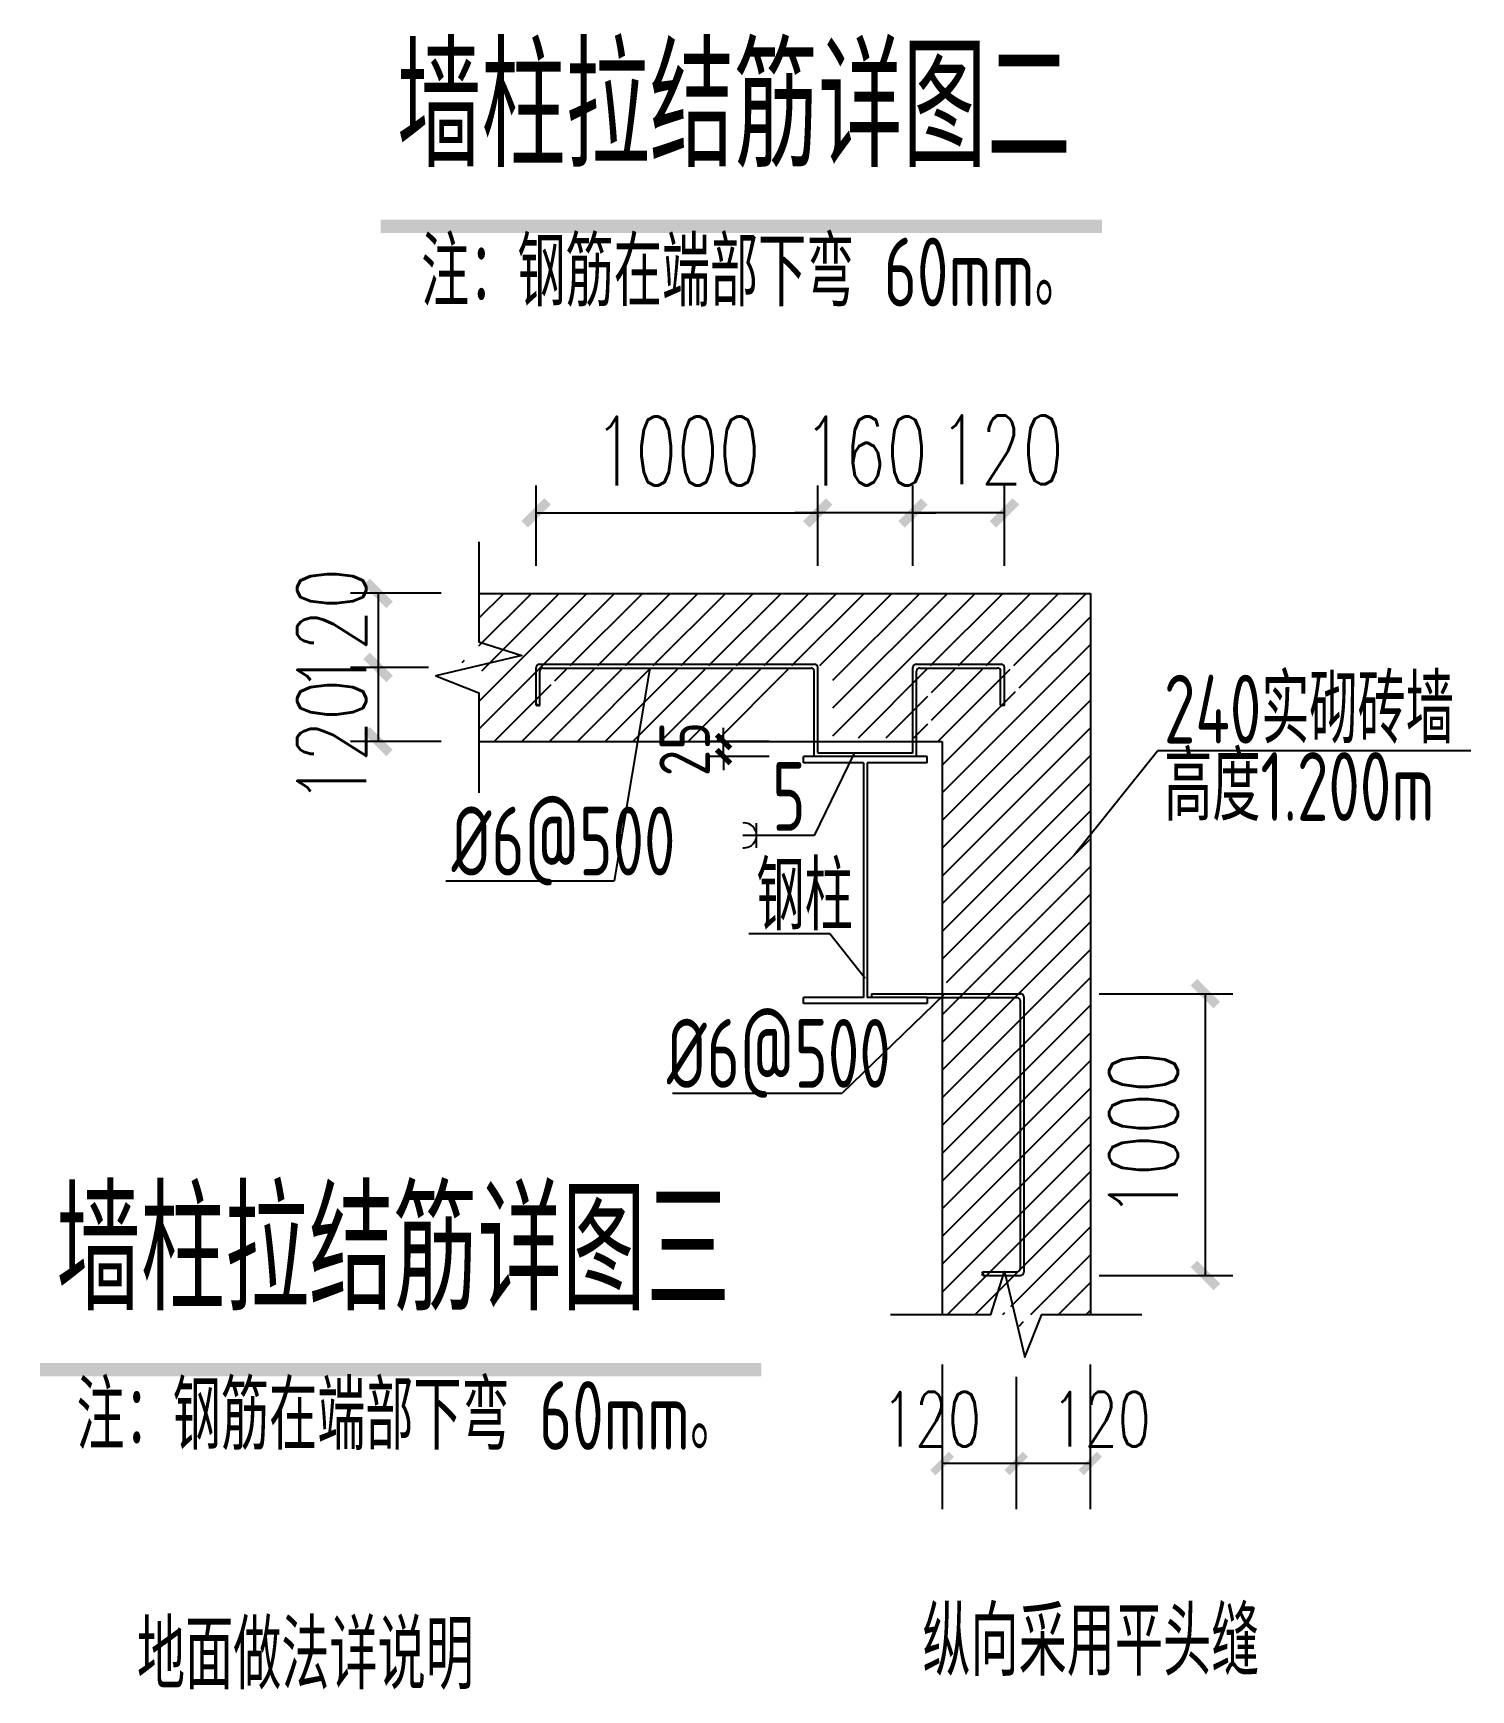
# Model space of a CAD drawing. Extents: x -33967 to 1773478, y -1022458 to -784650.
# Drawn here: x 342536 to 358215, y -831068 to -813001 of the extents above; entities that cross this region are included whole.
import ezdxf
from ezdxf.enums import TextEntityAlignment as Align

# ---------------------------------------------------------------- set-up
doc = ezdxf.new("R2010")
doc.units = 0
doc.header["$LTSCALE"] = 1000
doc.header["$MEASUREMENT"] = 0
for name, color, linetype in [('AXIS', 3, 'Continuous'), ('GZ', 50, 'Continuous'), ('TEXT', 7, 'Continuous'), ('填充', 251, 'Continuous')]:
    doc.layers.add(name, color=color, linetype=linetype)
doc.styles.add('_TCH_DIM_T3', font='SIMPLEX', dxfattribs={"width": 0.705882, "bigfont": 'GBCBIG'})
doc.styles.add('TSSD_Dimension', font='Tssdeng.shx', dxfattribs={"width": 0.8, "bigfont": 'hztxt.shx'})
doc.styles.add('TSSD_Norm', font='tssdeng.shx', dxfattribs={"bigfont": 'hztxt.shx'})
doc.dimstyles.new('TCH-200-1', dxfattribs={"dimtxt": 595, "dimasz": 200, "dimexe": 500, "dimexo": 600, "dimgap": 252.5, "dimtad": 1, "dimdec": 0, "dimzin": 0, "dimdsep": 46, "dimtxsty": '_TCH_DIM_T3', "dimblk": 'ARCHTICK', "dimcen": 0.09, "dimclrd": 3, "dimclre": 3, "dimclrt": 7, "dimazin": 2, "dimtfac": 1, "dimtdec": 0, "dimtix": 1, "dimtmove": 2, "dimatfit": 3, "dimfxl": 1, "dimtolj": 1, "dimtzin": 0, "dimarcsym": 0})
doc.dimstyles.new('TCH_250', dxfattribs={"dimtxt": 750, "dimasz": 250, "dimexe": 300, "dimexo": 300, "dimgap": 300, "dimtad": 1, "dimdec": 0, "dimzin": 0, "dimdsep": 46, "dimtxsty": '_TCH_DIM_T3', "dimblk": 'ARCHTICK', "dimcen": 0.09, "dimclrd": 3, "dimclre": 3, "dimclrt": 7, "dimazin": 2, "dimtfac": 1, "dimtdec": 0, "dimtix": 1, "dimtmove": 2, "dimatfit": 3, "dimfxl": 1, "dimtolj": 1, "dimtzin": 0, "dimarcsym": 0})
doc.dimstyles.new('TSSD_150_150', dxfattribs={"dimtxt": 550, "dimasz": 150, "dimexe": 150, "dimexo": 375, "dimgap": 150, "dimtad": 1, "dimdec": 0, "dimzin": 0, "dimdsep": 46, "dimtxsty": 'TSSD_Dimension', "dimblk": 'ARCHTICK', "dimcen": 0, "dimdle": 150, "dimclrd": 256, "dimclre": 256, "dimclrt": 7, "dimadec": 0, "dimazin": 0, "dimtfac": 1, "dimtdec": 0, "dimtix": 1, "dimtmove": 2, "dimatfit": 3, "dimfxl": 1, "dimtolj": 1, "dimtzin": 0, "dimarcsym": 0})

# ---------------------------------------------------------------- blocks, each defined once
blk = doc.blocks.new('_ArchTick')
at = {"color": 0, "linetype": 'ByBlock', "const_width": 0.4}
blk.add_lwpolyline([(-0.5, -0.5), (0.5, 0.5)], dxfattribs=at)
blk = doc.blocks.new('*D47')
at = {"layer": 'AXIS', "color": 3, "lineweight": -2, "transparency": 16777216}
for p, q in [((346849, -819918), (345998, -819918)), ((346298, -819918), (346298, -820727)), ((346984, -820727), (345998, -820727))]:
    blk.add_line(p, q, dxfattribs=at)
at = {"layer": 'Defpoints', "color": 0, "transparency": 16777216}
for p in [(347149, -819918), (346298, -820727), (347284, -820727)]:
    blk.add_point(p, dxfattribs=at)
at = {"layer": 'AXIS', "color": 3, "lineweight": -2, "transparency": 16777216, "xscale": 250, "yscale": 250, "zscale": 250}
for p, rotation in [((346298, -819918), 90), ((346298, -820727), 270)]:
    blk.add_blockref('_ArchTick', p, dxfattribs=dict(at, rotation=rotation))
at = {"layer": 'AXIS', "color": 7, "transparency": 16777216, "insert": (345792, -820725), "char_height": 750, "attachment_point": 5, "rotation": 90, "style": '_TCH_DIM_T3'}
blk.add_mtext('\\A1;120', dxfattribs=at)
blk = doc.blocks.new('*D48')
at = {"color": 3, "linetype": 'ByBlock', "lineweight": -2, "transparency": 16777216}
for p, q in [((346984, -819110), (345998, -819110)), ((346298, -819110), (346298, -819918)), ((346849, -819918), (345998, -819918))]:
    blk.add_line(p, q, dxfattribs=at)
at = {"layer": 'Defpoints', "color": 0, "linetype": 'ByBlock', "transparency": 16777216}
for p in [(347284, -819110), (346298, -819918), (347149, -819918)]:
    blk.add_point(p, dxfattribs=at)
at = {"color": 3, "linetype": 'ByBlock', "lineweight": -2, "transparency": 16777216, "xscale": 250, "yscale": 250, "zscale": 250}
for p, rotation in [((346298, -819110), 90), ((346298, -819918), 270)]:
    blk.add_blockref('_ArchTick', p, dxfattribs=dict(at, rotation=rotation))
at = {"color": 7, "linetype": 'ByBlock', "transparency": 16777216, "insert": (345792, -819514), "char_height": 750, "attachment_point": 5, "rotation": 90, "style": '_TCH_DIM_T3'}
blk.add_mtext('\\A1;120', dxfattribs=at)
blk = doc.blocks.new('*D49')
at = {"layer": 'AXIS', "color": 3, "lineweight": -2, "transparency": 16777216}
for p, q in [((354162, -823476), (355620, -823476)), ((355320, -826548), (355320, -823476)), ((354162, -826548), (355620, -826548))]:
    blk.add_line(p, q, dxfattribs=at)
at = {"layer": 'Defpoints', "color": 0, "transparency": 16777216}
for p in [(353862, -823476), (355320, -823476), (353862, -826548)]:
    blk.add_point(p, dxfattribs=at)
at = {"layer": 'AXIS', "color": 3, "lineweight": -2, "transparency": 16777216, "xscale": 250, "yscale": 250, "zscale": 250}
for p, rotation in [((355320, -823476), 90), ((355320, -826548), 270)]:
    blk.add_blockref('_ArchTick', p, dxfattribs=dict(at, rotation=rotation))
at = {"layer": 'AXIS', "color": 7, "transparency": 16777216, "insert": (354645, -825012), "char_height": 750, "attachment_point": 5, "rotation": 90, "style": '_TCH_DIM_T3'}
blk.add_mtext('\\A1;1000', dxfattribs=at)
blk = doc.blocks.new('*D50')
at = {"layer": 'AXIS', "color": 3, "lineweight": -2, "transparency": 16777216}
for p, q in [((352449, -827519), (352449, -829099)), ((353257, -827654), (353257, -829099)), ((353257, -828599), (352449, -828599))]:
    blk.add_line(p, q, dxfattribs=at)
at = {"layer": 'Defpoints', "color": 0, "transparency": 16777216}
for p in [(352449, -826919), (353257, -827054), (352449, -828599)]:
    blk.add_point(p, dxfattribs=at)
at = {"layer": 'AXIS', "color": 3, "lineweight": -2, "transparency": 16777216, "xscale": 200, "yscale": 200, "zscale": 200, "rotation": 180}
blk.add_blockref('_ArchTick', (352449, -828599), dxfattribs=at)
at = {"layer": 'AXIS', "color": 3, "lineweight": -2, "transparency": 16777216, "xscale": 200, "yscale": 200, "zscale": 200}
blk.add_blockref('_ArchTick', (353257, -828599), dxfattribs=at)
at = {"layer": 'AXIS', "color": 7, "transparency": 16777216, "insert": (352333, -828117), "char_height": 595, "attachment_point": 5, "style": '_TCH_DIM_T3'}
blk.add_mtext('\\A1;120', dxfattribs=at)
blk = doc.blocks.new('*D51')
at = {"layer": 'AXIS', "color": 3, "lineweight": -2, "transparency": 16777216}
for p, q in [((354065, -827519), (354065, -829099)), ((353257, -827654), (353257, -829099)), ((354065, -828599), (353257, -828599))]:
    blk.add_line(p, q, dxfattribs=at)
at = {"layer": 'Defpoints', "color": 0, "transparency": 16777216}
for p in [(354065, -826919), (353257, -827054), (353257, -828599)]:
    blk.add_point(p, dxfattribs=at)
at = {"layer": 'AXIS', "color": 3, "lineweight": -2, "transparency": 16777216, "xscale": 200, "yscale": 200, "zscale": 200, "rotation": 180}
blk.add_blockref('_ArchTick', (353257, -828599), dxfattribs=at)
at = {"layer": 'AXIS', "color": 3, "lineweight": -2, "transparency": 16777216, "xscale": 200, "yscale": 200, "zscale": 200}
blk.add_blockref('_ArchTick', (354065, -828599), dxfattribs=at)
at = {"layer": 'AXIS', "color": 7, "transparency": 16777216, "insert": (354184, -828117), "char_height": 595, "attachment_point": 5, "style": '_TCH_DIM_T3'}
blk.add_mtext('\\A1;120', dxfattribs=at)
blk = doc.blocks.new('*D58')
at = {"layer": 'AXIS', "linetype": 'ByBlock', "lineweight": -2, "transparency": 16777216}
for p, q in [((350066, -820727), (350066, -820577)), ((350563, -820727), (349916, -820727)), ((350066, -820890), (350066, -820727)), ((350563, -820890), (349916, -820890)), ((350066, -820890), (350066, -821040))]:
    blk.add_line(p, q, dxfattribs=at)
at = {"layer": 'Defpoints', "color": 0, "linetype": 'ByBlock', "transparency": 16777216}
for p in [(350066, -820727), (350938, -820727), (350938, -820890)]:
    blk.add_point(p, dxfattribs=at)
at = {"layer": 'AXIS', "linetype": 'ByBlock', "lineweight": -2, "transparency": 16777216, "xscale": 150, "yscale": 150, "zscale": 150}
for p, rotation in [((350066, -820727), 270), ((350066, -820890), 90)]:
    blk.add_blockref('_ArchTick', p, dxfattribs=dict(at, rotation=rotation))
at = {"layer": 'AXIS', "color": 7, "linetype": 'ByBlock', "transparency": 16777216, "insert": (349641, -820808), "char_height": 550, "attachment_point": 5, "rotation": 90, "style": 'TSSD_Dimension'}
blk.add_mtext('\\A1;25', dxfattribs=at)
blk = doc.blocks.new('*D59')
at = {"layer": 'AXIS', "color": 3, "lineweight": -2, "transparency": 16777216}
for p, q in [((352131, -818810), (352131, -817933)), ((353128, -818810), (353128, -817933)), ((353128, -818233), (352131, -818233))]:
    blk.add_line(p, q, dxfattribs=at)
at = {"layer": 'Defpoints', "color": 0, "transparency": 16777216}
for p in [(352131, -818233), (352131, -819110), (353128, -819110)]:
    blk.add_point(p, dxfattribs=at)
at = {"layer": 'AXIS', "color": 3, "lineweight": -2, "transparency": 16777216, "xscale": 250, "yscale": 250, "zscale": 250, "rotation": 180}
blk.add_blockref('_ArchTick', (352131, -818233), dxfattribs=at)
at = {"layer": 'AXIS', "color": 3, "lineweight": -2, "transparency": 16777216, "xscale": 250, "yscale": 250, "zscale": 250}
blk.add_blockref('_ArchTick', (353128, -818233), dxfattribs=at)
at = {"layer": 'AXIS', "color": 7, "transparency": 16777216, "insert": (353096, -817545), "char_height": 750, "attachment_point": 5, "style": '_TCH_DIM_T3'}
blk.add_mtext('\\A1;120', dxfattribs=at)
blk = doc.blocks.new('*D60')
at = {"layer": 'AXIS', "color": 3, "lineweight": -2, "transparency": 16777216}
for p, q in [((351093, -818810), (351093, -817933)), ((352131, -818810), (352131, -817933)), ((351093, -818233), (350843, -818233)), ((352131, -818233), (351093, -818233)), ((352131, -818233), (352381, -818233))]:
    blk.add_line(p, q, dxfattribs=at)
at = {"layer": 'Defpoints', "color": 0, "transparency": 16777216}
for p in [(351093, -818233), (351093, -819110), (352131, -819110)]:
    blk.add_point(p, dxfattribs=at)
at = {"layer": 'AXIS', "color": 3, "lineweight": -2, "transparency": 16777216, "xscale": 250, "yscale": 250, "zscale": 250}
blk.add_blockref('_ArchTick', (351093, -818233), dxfattribs=at)
at = {"layer": 'AXIS', "color": 3, "lineweight": -2, "transparency": 16777216, "xscale": 250, "yscale": 250, "zscale": 250, "rotation": 180}
blk.add_blockref('_ArchTick', (352131, -818233), dxfattribs=at)
at = {"layer": 'AXIS', "color": 7, "transparency": 16777216, "insert": (351612, -817558), "char_height": 750, "attachment_point": 5, "style": '_TCH_DIM_T3'}
blk.add_mtext('\\A1;160', dxfattribs=at)
blk = doc.blocks.new('*D61')
at = {"layer": 'AXIS', "color": 3, "lineweight": -2, "transparency": 16777216}
for p, q in [((348022, -818810), (348022, -817933)), ((351093, -818810), (351093, -817933)), ((348022, -818233), (351093, -818233))]:
    blk.add_line(p, q, dxfattribs=at)
at = {"layer": 'Defpoints', "color": 0, "transparency": 16777216}
for p in [(351093, -818233), (348022, -819110), (351093, -819110)]:
    blk.add_point(p, dxfattribs=at)
at = {"layer": 'AXIS', "color": 3, "lineweight": -2, "transparency": 16777216, "xscale": 250, "yscale": 250, "zscale": 250, "rotation": 180}
blk.add_blockref('_ArchTick', (348022, -818233), dxfattribs=at)
at = {"layer": 'AXIS', "color": 3, "lineweight": -2, "transparency": 16777216, "xscale": 250, "yscale": 250, "zscale": 250}
blk.add_blockref('_ArchTick', (351093, -818233), dxfattribs=at)
at = {"layer": 'AXIS', "color": 7, "transparency": 16777216, "insert": (349558, -817558), "char_height": 750, "attachment_point": 5, "style": '_TCH_DIM_T3'}
blk.add_mtext('\\A1;1000', dxfattribs=at)

msp = doc.modelspace()

# ---------------------------------------------------------------- hatches: boundary and pattern name
at = {"layer": '填充', "ltscale": 100}
h = msp.add_hatch(dxfattribs=at)
h.set_pattern_fill('ANSI31', color=256, scale=134.717034, style=0)
h.set_pattern_definition([(45, (-84164.82, -1589080.14), (-151.224184, 151.224184), [])])
edge = h.paths.add_edge_path()
edge.add_arc((348218.8, -819931.9), 33.7, 90, 180)
edge.add_line((348185.1, -819931.9), (348185.1, -820342.8))
edge.add_spline(control_points=[(348185.1, -820342.8), (348188.8, -820345.2), (348195.7, -820349.4), (348202.3, -820344.9), (348205.3, -820342.8)], knot_values=[0, 0, 0, 0, 8.9089195, 16.3559352, 16.3559352, 16.3559352, 16.3559352], degree=3, periodic=0)
edge.add_spline(control_points=[(348185.1, -820342.8), (348190.6, -820339.1), (348202.1, -820331.3), (348210.7, -820356.5), (348220.8, -820347.1), (348225.5, -820342.8)], knot_values=[0, 0, 0, 0, 12.0087203, 25.0741732, 36.2168969, 36.2168969, 36.2168969, 36.2168969], degree=3, periodic=0)
edge.add_line((348225.5, -820342.8), (348225.5, -819972.4))
edge.add_arc((348259.2, -819972.4), 33.7, 90, 180, ccw=False)
edge.add_line((348259.2, -819938.7), (350787.2, -819938.7))
edge.add_line((350787.2, -819938.7), (350089.8, -820726.8))
edge.add_line((350089.8, -820726.8), (347397, -820726.8))
edge.add_line((347397, -820726.8), (347397, -820041.6))
edge.add_line((347397, -820041.6), (347639.5, -820041.6))
edge.add_line((347639.5, -820041.6), (347154.5, -819839.6))
edge.add_line((347154.5, -819839.6), (347397, -819839.6))
edge.add_line((347397, -819839.6), (347397, -819110.2))
edge.add_line((347397, -819110.2), (354065.5, -819110.2))
edge.add_line((354065.5, -819110.2), (354065.5, -826973))
edge.add_line((354065.5, -826973), (353336.1, -826973))
edge.add_line((353336.1, -826973), (353336.1, -827215.5))
edge.add_line((353336.1, -827215.5), (353134, -826730.5))
edge.add_line((353134, -826730.5), (353134, -826973))
edge.add_line((353134, -826973), (352448.9, -826973))
edge.add_line((352448.9, -826973), (352448.9, -823502.8))
edge.add_line((352448.9, -823502.8), (352603.2, -823353.8))
edge.add_line((352603.2, -823353.8), (353203.3, -823353.8))
edge.add_arc((353203.3, -823387.4), 33.7, 0, 90, ccw=False)
edge.add_arc((353203.3, -823387.4), 33.7, 0, 90)
edge.add_line((353203.3, -823353.8), (352448.9, -823353.8))
edge.add_line((352448.9, -823353.8), (352448.9, -823313.3))
edge.add_line((352448.9, -823313.3), (353243.7, -823313.3))
edge.add_arc((353243.7, -823347), 33.7, 0, 90, ccw=False)
edge.add_arc((353243.7, -823347), 33.7, 0, 90)
edge.add_line((353243.7, -823313.3), (352448.9, -823313.3))
edge.add_line((352448.9, -823313.3), (352448.9, -820726.8))
edge.add_line((352448.9, -820726.8), (352334.4, -820726.8))
edge.add_line((352334.4, -820726.8), (352334.4, -819972.4))
edge.add_arc((352368, -819972.4), 33.7, 90, 180, ccw=False)
edge.add_line((352368, -819938.7), (353216.8, -819938.7))
edge.add_arc((353216.8, -819972.4), 33.7, 0, 90, ccw=False)
edge.add_line((353250.4, -819972.4), (353250.4, -820342.8))
edge.add_spline(control_points=[(353250.4, -820342.8), (353255.1, -820347.1), (353265.2, -820356.5), (353273.9, -820331.3), (353285.4, -820339.1), (353290.9, -820342.8)], knot_values=[0, 0, 0, 0, 11.1427237, 24.2081765, 36.2168969, 36.2168969, 36.2168969, 36.2168969], degree=3, periodic=0)
edge.add_spline(control_points=[(353270.7, -820342.8), (353273.6, -820344.9), (353280.2, -820349.4), (353287.1, -820345.2), (353290.9, -820342.8)], knot_values=[0, 0, 0, 0, 7.4470157, 16.3559352, 16.3559352, 16.3559352, 16.3559352], degree=3, periodic=0)
edge.add_line((353290.9, -820342.8), (353290.9, -819931.9))
edge.add_arc((353257.2, -819931.9), 33.7, 0, 90)
edge.add_line((353257.2, -819898.3), (352327.6, -819898.3))
edge.add_arc((352327.6, -819931.9), 33.7, 90, 180)
edge.add_line((352294, -819931.9), (352294, -820679.6))
edge.add_arc((352287.2, -820679.6), 6.74, 270, 360, ccw=False)
edge.add_line((352287.2, -820686.4), (351263.4, -820686.4))
edge.add_arc((351263.4, -820679.6), 6.74, 180, 270, ccw=False)
edge.add_line((351256.6, -820679.6), (351256.6, -819931.9))
edge.add_arc((351223, -819931.9), 33.7, 0, 90)
edge.add_line((351223, -819898.3), (348218.8, -819898.3))

# ---------------------------------------------------------------- linework, layer by layer
at = {"linetype": 'ByBlock'}
for p, q in [((347397, -819110.2, 12950.4), (354065.5, -819110.2, 12950.4)), ((354065.5, -819110.2, 12950.4), (354065.5, -826973, 12950.4)), ((347397, -820726.8, 12950.4), (352448.9, -820726.8, 12950.4))]:
    msp.add_line(p, q, dxfattribs=at)
at = {"color": 6, "ltscale": 10}
for p, q in [((348021.8, -820328.7, 12950.4), (348021.8, -819917.8, 12950.4)), ((348055.5, -819884.1, 12950.4), (351059.7, -819884.1, 12950.4)), ((348062.2, -820328.7, 12950.4), (348062.2, -819958.2, 12950.4)), ((348095.9, -819924.5, 12950.4), (351019.2, -819924.5, 12950.4)), ((351052.9, -820889.9, 12950.4), (351052.9, -819958.2, 12950.4)), ((351093.3, -820842.8, 12950.4), (351093.3, -819917.8, 12950.4)), ((352130.7, -820842.8, 12950.4), (352130.7, -819917.8, 12950.4)), ((352164.3, -819884.1, 12950.4), (353093.9, -819884.1, 12950.4)), ((352171.1, -820889.9, 12950.4), (352171.1, -819958.2, 12950.4)), ((352204.8, -819924.5, 12950.4), (353053.5, -819924.5, 12950.4)), ((353087.2, -820328.7, 12950.4), (353087.2, -819958.2, 12950.4)), ((353127.6, -820328.7, 12950.4), (353127.6, -819917.8, 12950.4)), ((351100.1, -820849.5, 12950.4), (352123.9, -820849.5, 12950.4)), ((351679.4, -823476.5, 12950.4), (353305.2, -823476.5, 12950.4)), ((351679.4, -823476.5, 12950.4), (351679.4, -823516.9, 12950.4)), ((352285.6, -823516.9, 12950.4), (353264.8, -823516.9, 12950.4)), ((353298.5, -823550.6, 12950.4), (353298.5, -826473.9, 12950.4)), ((353338.9, -823510.2, 12950.4), (353338.9, -826514.4, 12950.4)), ((352894.3, -826507.6, 12950.4), (353264.8, -826507.6, 12950.4)), ((352894.3, -826548, 12950.4), (353305.2, -826548, 12950.4))]:
    msp.add_line(p, q, dxfattribs=at)
at = {"color": 0, "ltscale": 100}
msp.add_line((352448.9, -820726.8, 12950.4), (352448.9, -826973, 12950.4), dxfattribs=at)
at = {"color": 3, "const_width": 147}
for points in [[(346324.6, -815107.1), (354191.5, -815107.1)], [(342609.4, -827576.9), (350476.3, -827576.9)]]:
    msp.add_lwpolyline(points, dxfattribs=at)
at = {"linetype": 'ByBlock', "elevation": 12950.4}
for points in [[(347397, -818547.7), (347397, -819110.2), (347397, -819639.5), (347865.7, -819789.5), (346929.4, -820011.4), (347397, -820194.5), (347397, -820723.9), (347397, -821286.4)], [(351886.4, -826973), (352448.9, -826973), (352979.7, -826973), (353129.7, -826504.2), (353351.5, -827440.5), (353534.7, -826973), (354065.5, -826973), (354628, -826973)]]:
    msp.add_lwpolyline(points, dxfattribs=at)
at = {"color": 6, "ltscale": 10}
for centre, radius, start, end in [((348055.5, -819917.8, 12950.4), 33.7, 90, 180), ((348095.9, -819958.2, 12950.4), 33.7, 90, 180), ((351019.2, -819958.2, 12950.4), 33.7, 0, 90), ((351059.7, -819917.8, 12950.4), 33.7, 0, 90), ((352164.3, -819917.8, 12950.4), 33.7, 90, 180), ((352204.8, -819958.2, 12950.4), 33.7, 90, 180), ((353053.5, -819958.2, 12950.4), 33.7, 0, 90), ((353093.9, -819917.8, 12950.4), 33.7, 0, 90), ((351100.1, -820842.8, 12950.4), 6.74, 180, 270), ((352123.9, -820842.8, 12950.4), 6.74, 270, 0), ((353305.2, -823510.2, 12950.4), 33.7, 0, 90), ((353264.8, -823550.6, 12950.4), 33.7, 0, 90), ((353264.8, -826473.9, 12950.4), 33.7, 270, 0), ((353305.2, -826514.4, 12950.4), 33.7, 270, 0)]:
    msp.add_arc(centre, radius, start, end, dxfattribs=at)
for points in [[(348021.8, -820328.7, 12950.4), (348037, -820323.3, 12950.4), (348049.1, -820336.1, 12950.4), (348062.2, -820328.7, 12950.4)], [(348021.8, -820328.7, 12950.4), (348033, -820333, 12950.4), (348042, -820328.7, 12950.4)], [(353127.6, -820328.7, 12950.4), (353112.3, -820323.3, 12950.4), (353100.2, -820336.1, 12950.4), (353087.2, -820328.7, 12950.4)], [(353127.6, -820328.7, 12950.4), (353116.4, -820333, 12950.4), (353107.4, -820328.7, 12950.4)], [(352894.3, -826548, 12950.4), (352899.7, -826532.8, 12950.4), (352886.9, -826520.7, 12950.4), (352894.3, -826507.6, 12950.4)], [(352894.3, -826548, 12950.4), (352889.9, -826536.9, 12950.4), (352894.3, -826527.8, 12950.4)]]:
    msp.add_spline(points, degree=3, dxfattribs=at)
at = {"layer": 'AXIS'}
for p, q in [((349261.7, -819924.5, 12950.4), (348874.2, -822245.3, 12950.4)), ((351487.4, -820858.7, 12950.4), (351052, -821749.7, 12950.4)), ((353890.5, -821962.3, 12950.4), (354797.9, -820829.2, 12950.4)), ((358215.3, -820829.2, 12950.4), (354797.9, -820829.2, 12950.4)), ((350424.9, -821884.4, 12950.4), (350424.9, -821615, 12950.4)), ((351052, -821749.7, 12950.4), (350274.6, -821749.7, 12950.4)), ((347035, -822245.3, 12950.4), (348874.2, -822245.3, 12950.4)), ((351225.1, -822824.8, 12950.4), (350341.4, -822824.8, 12950.4)), ((351610.7, -823309, 12950.4), (351225.1, -822824.8, 12950.4)), ((352464, -823493.7, 12950.4), (351359, -824560.5, 12950.4)), ((349508.7, -824560.5, 12950.4), (351359, -824560.5, 12950.4))]:
    msp.add_line(p, q, dxfattribs=at)
msp.add_arc((350289.4, -821749.7, 12950.4), 135.5, 263.7479, 96.2521, dxfattribs=at)
at = {"layer": 'GZ', "ltscale": 100}
for p, q in [((352285.6, -820889.9, 12950.4), (350938.4, -820889.9, 12950.4)), ((350938.4, -820957.3, 12950.4), (350938.4, -820889.9, 12950.4)), ((351591.8, -820957.3, 12950.4), (350938.4, -820957.3, 12950.4)), ((351591.8, -820957.3, 12950.4), (351591.8, -823516.9, 12950.4)), ((352285.6, -820957.3, 12950.4), (351632.2, -820957.3, 12950.4)), ((351632.2, -820957.3, 12950.4), (351632.2, -823516.9, 12950.4)), ((352285.6, -820957.3, 12950.4), (352285.6, -820889.9, 12950.4)), ((351591.8, -823516.9, 12950.4), (350938.4, -823516.9, 12950.4)), ((350938.4, -823584.3, 12950.4), (350938.4, -823516.9, 12950.4)), ((352285.6, -823584.3, 12950.4), (350938.4, -823584.3, 12950.4)), ((352285.6, -823516.9, 12950.4), (351632.2, -823516.9, 12950.4)), ((352285.6, -823516.9, 12950.4), (352285.6, -823584.3, 12950.4))]:
    msp.add_line(p, q, dxfattribs=at)

# ---------------------------------------------------------------- texts
at = {"layer": 'TEXT', "linetype": 'ByBlock', "style": 'TSSD_Norm', "width": 0.7}
for s, p in [('墙柱拉结筋详图二', (346504.4, -814854.9)), ('墙柱拉结筋详图三', (342789.2, -827324.7))]:
    msp.add_text(s, height=1312.5, dxfattribs=at).set_placement(p, align=Align.BOTTOM_LEFT)
at = {"layer": 'TEXT', "style": 'TSSD_Norm', "width": 0.7}
for s, p in [('注：钢筋在端部下弯 60mm。', (346767.7, -815981.2, 9065.3)), ('240实砌砖墙', (354868.4, -820748.6, 12950.4)), ('高度1.200m', (354870.8, -821591.9, 12950.4)), ('5', (350595.6, -821699.8, 12950.4)), ('%%c6@500', (347099.3, -822186.7, 12950.4)), ('钢柱', (350424, -822786.2, 12950.4)), ('%%c6@500', (349447.2, -824502, 12950.4)), ('注：钢筋在端部下弯 60mm。', (343009.1, -828451, 9065.3)), ('纵向采用平头缝', (352233.5, -830915.3, 2365.2)), ('地面做法详说明', (343667.9, -831061.7, 2365.2))]:
    msp.add_text(s, height=750, dxfattribs=at).set_placement(p)

# ---------------------------------------------------------------- dimensions: what is measured, and where the dimension line sits
at = {"linetype": 'ByBlock'}
dim = msp.add_linear_dim(base=(346297.6, -819918.5), p1=(347284.1, -819110.2), p2=(347149.4, -819918.5), angle=270, text='120', dimstyle='TCH_250', dxfattribs=at)
dim.commit()
dim.dimension.update_dxf_attribs({"geometry": '*D48', "text_midpoint": (345791.9, -819514.3), "dimtype": 128})
at = {"layer": 'AXIS'}
for p1, text, picture, middle in [((348021.8, -819110.2), '1000', '*D61', (349557.6, -817557.9)), ((352130.7, -819110.2), '160', '*D60', (351612, -817557.9))]:
    dim = msp.add_linear_dim(base=(351093.3, -818232.9), p1=p1, p2=(351093.3, -819110.2), text=text, dimstyle='TCH_250', dxfattribs=at)
    dim.commit()
    dim.dimension.update_dxf_attribs({"geometry": picture, "text_midpoint": middle})
for base, p1, p2, angle, picture, middle in [((352130.7, -818232.9), (353127.6, -819110.2), (352130.7, -819110.2), 180, '*D59', (353095.9, -817545.4)), ((346297.6, -820726.8), (347149.4, -819918.5), (347284.1, -820726.8), 270, '*D47', (345791.9, -820725.4))]:
    dim = msp.add_linear_dim(base=base, p1=p1, p2=p2, angle=angle, text='120', dimstyle='TCH_250', dxfattribs=at)
    dim.commit()
    dim.dimension.update_dxf_attribs({"geometry": picture, "text_midpoint": middle, "dimtype": 128})
at = {"layer": 'AXIS', "linetype": 'ByBlock'}
dim = msp.add_linear_dim(base=(350065.7, -820726.8), p1=(350938.4, -820889.9), p2=(350938.4, -820726.8), angle=90, text='25', dimstyle='TSSD_150_150', dxfattribs=at)
dim.commit()
dim.dimension.update_dxf_attribs({"geometry": '*D58', "text_midpoint": (349640.7, -820808.3)})
at = {"layer": 'AXIS'}
dim = msp.add_linear_dim(base=(355319.9, -823476.5), p1=(353861.8, -826548), p2=(353861.8, -823476.5), angle=270, text='1000', dimstyle='TCH_250', dxfattribs=at)
dim.commit()
dim.dimension.update_dxf_attribs({"geometry": '*D49', "text_midpoint": (354644.9, -825012.3)})
for base, p1, p2, picture, middle in [((352448.9, -828599.3), (353257.2, -827053.5), (352448.9, -826918.8), '*D50', (352332.9, -828116.9)), ((353257.2, -828599.3), (354065.5, -826918.8), (353257.2, -827053.5), '*D51', (354184.4, -828116.9))]:
    dim = msp.add_linear_dim(base=base, p1=p1, p2=p2, text='120', dimstyle='TCH-200-1', dxfattribs=at)
    dim.commit()
    dim.dimension.update_dxf_attribs({"geometry": picture, "text_midpoint": middle, "dimtype": 128})

doc.saveas('drawing.dxf')
